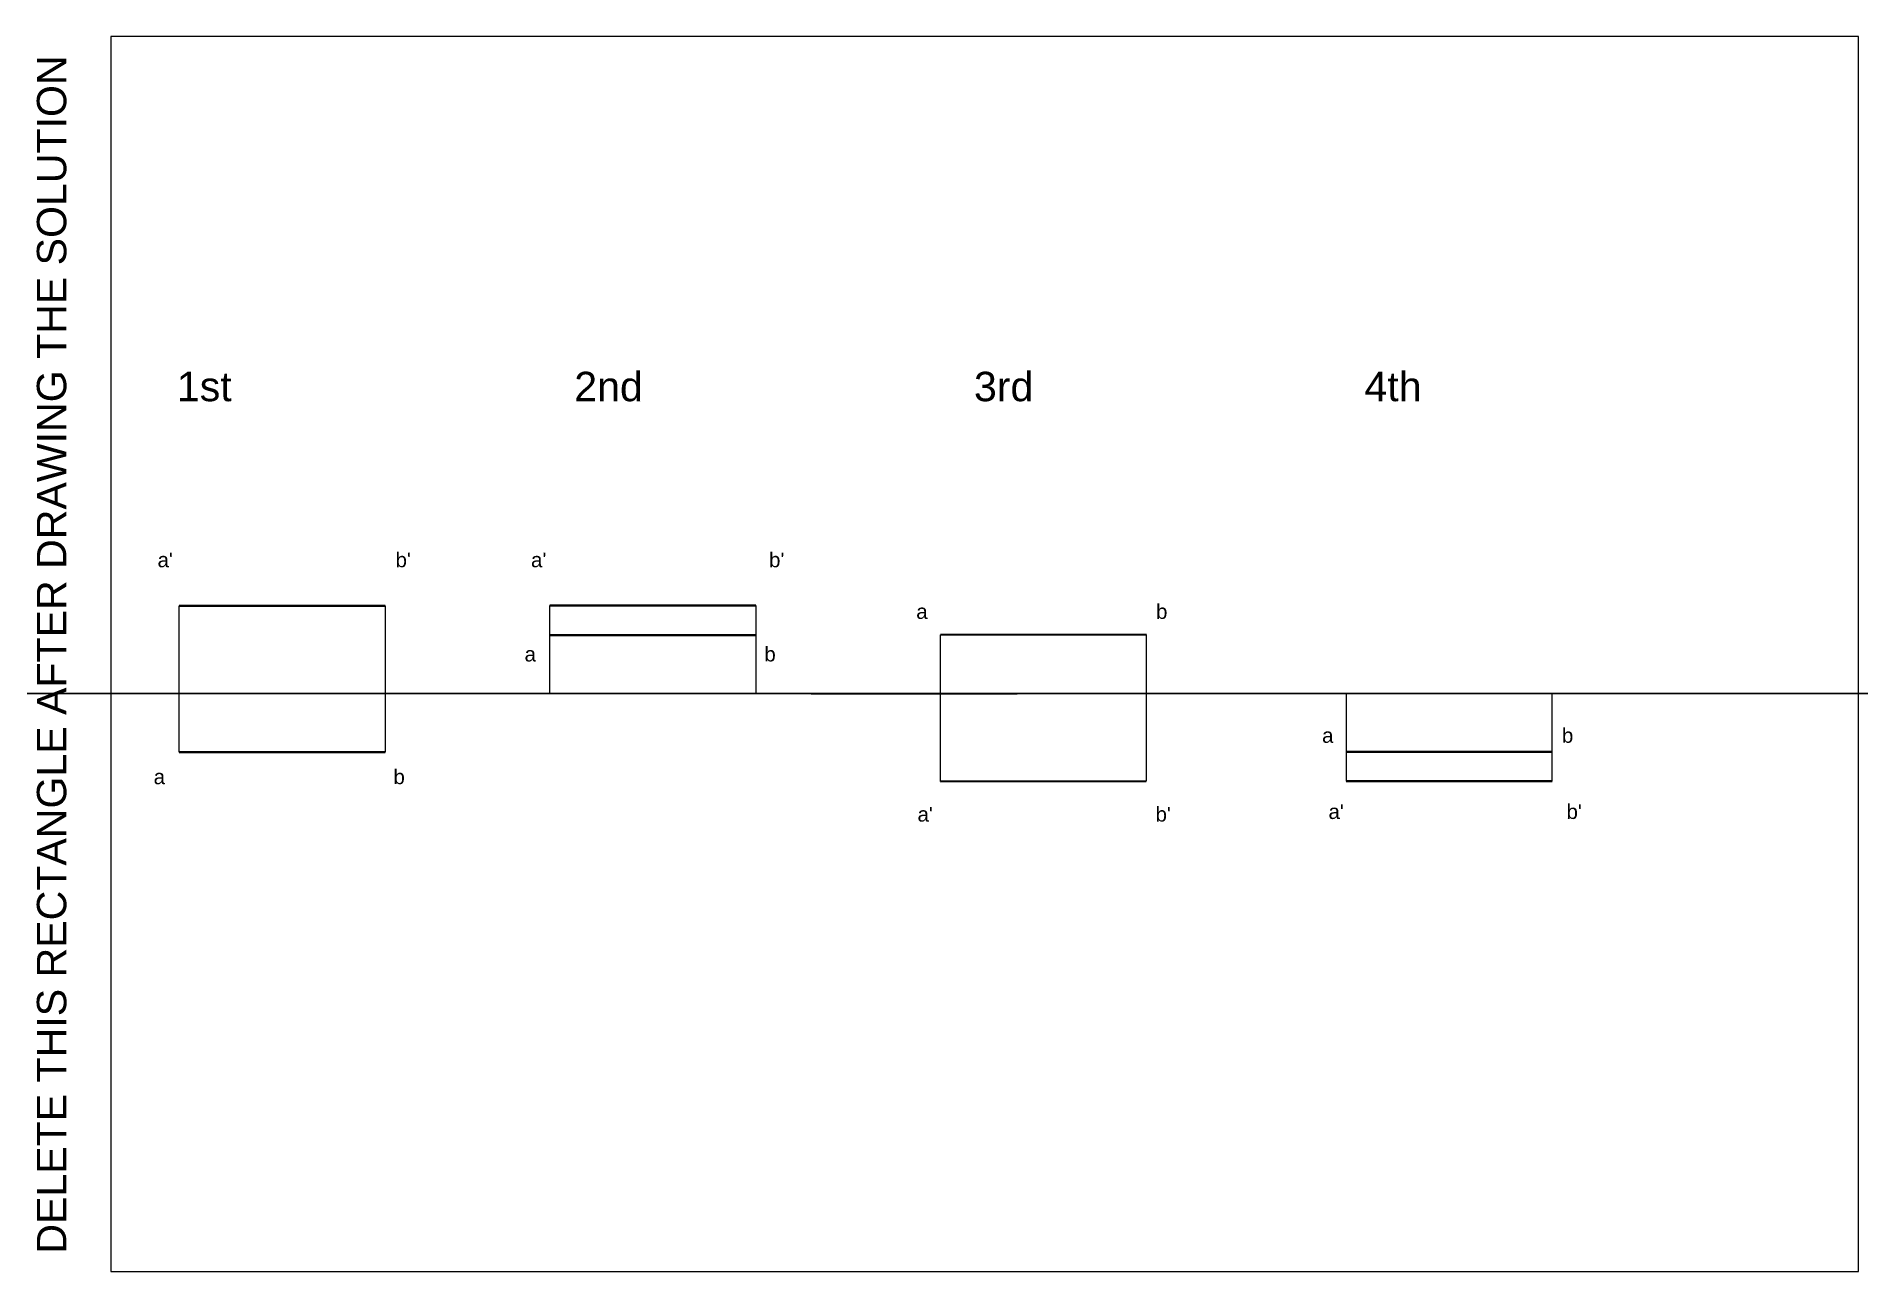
# Model space of a CAD drawing. Header units: millimetres. Extents: x -13 to 297, y 0 to 210.
import ezdxf

# ---------------------------------------------------------------- set-up
doc = ezdxf.new("R2010")
doc.units = ezdxf.units.MM
doc.layers.add('Comments', color=10, linetype='Continuous', lineweight=13, plot=False)
doc.layers.add('thick continuous', color=7, linetype='Continuous', lineweight=30)
doc.styles.get("Standard").update_dxf_attribs({"font": 'arial.ttf'})

msp = doc.modelspace()

# ---------------------------------------------------------------- linework, layer by layer
msp.add_lwpolyline([(0, 0), (297, 0), (297, 210), (0, 210)], close=True)
at = {"layer": 'thick continuous', "lineweight": 5}
for p, q in [((11.59, 98.21), (11.59, 113.21)), ((46.59, 113.21), (46.59, 98.3)), ((74.62, 108.23), (74.62, 113.23)), ((109.62, 113.23), (109.62, 108.23)), ((74.62, 98.23), (74.62, 108.23)), ((109.62, 108.23), (109.62, 98.23)), ((140.96, 98.33), (140.96, 108.24)), ((175.96, 108.33), (175.96, 98.33)), ((11.59, 88.3), (11.59, 98.21)), ((46.59, 98.3), (46.59, 88.3)), ((140.96, 83.3), (140.96, 98.3)), ((175.96, 98.3), (175.96, 83.39)), ((209.92, 98.36), (209.92, 88.36)), ((244.92, 88.36), (244.92, 98.36)), ((209.92, 88.36), (209.92, 83.36)), ((244.92, 83.36), (244.92, 88.36))]:
    msp.add_line(p, q, dxfattribs=at)
at = {"layer": 'thick continuous', "lineweight": 40}
for p, q in [((11.59, 113.21), (46.59, 113.21)), ((74.62, 113.23), (109.62, 113.23)), ((74.62, 108.23), (109.62, 108.23)), ((140.96, 108.24), (175.96, 108.33)), ((46.59, 88.3), (11.59, 88.3)), ((209.92, 88.36), (244.92, 88.36)), ((140.96, 83.3), (175.96, 83.39)), ((209.92, 83.36), (244.92, 83.36))]:
    msp.add_line(p, q, dxfattribs=at)
at = {"layer": 'thick continuous'}
for p, q in [((154.03, 98.27), (119.03, 98.27)), ((119.03, 98.25), (154.03, 98.25))]:
    msp.add_line(p, q, dxfattribs=at)
msp.add_xline((120.78, 98.3), (1, 0), dxfattribs=at)

# ---------------------------------------------------------------- texts
at = {"layer": 'Comments'}
msp.add_text('DELETE THIS RECTANGLE AFTER DRAWING THE SOLUTION', height=5, rotation=90, dxfattribs=at).set_placement((-7.57, 3.05))
at = {"layer": 'thick continuous', "attachment_point": 1}
for s, width, insert, char_height in [('1st                              2nd                             3rd                             4th', 272.1393, (11.22, 152.98), 5), ("a'                                       b'", 64.3558, (7.93, 122.25), 2.5), ("a'                                       b'", 64.3558, (71.4, 122.25), 2.5), ('a                                        b', 51.3968, (136.86, 113.47), 2.5), ('a                                        b', 51.3968, (70.3, 106.23), 2.5), ('a                                        b', 51.3968, (205.83, 92.4), 2.5), ('a                                        b', 51.3968, (7.27, 85.37), 2.5), ("a'                                       b'", 64.3558, (137.08, 79.01), 2.5), ("a'                                       b'", 64.3558, (206.92, 79.45), 2.5)]:
    msp.add_mtext_dynamic_manual_height_columns(s, width=width, gutter_width=12.5, heights=[0], dxfattribs=dict(at, insert=insert, char_height=char_height))

doc.saveas('drawing.dxf')
